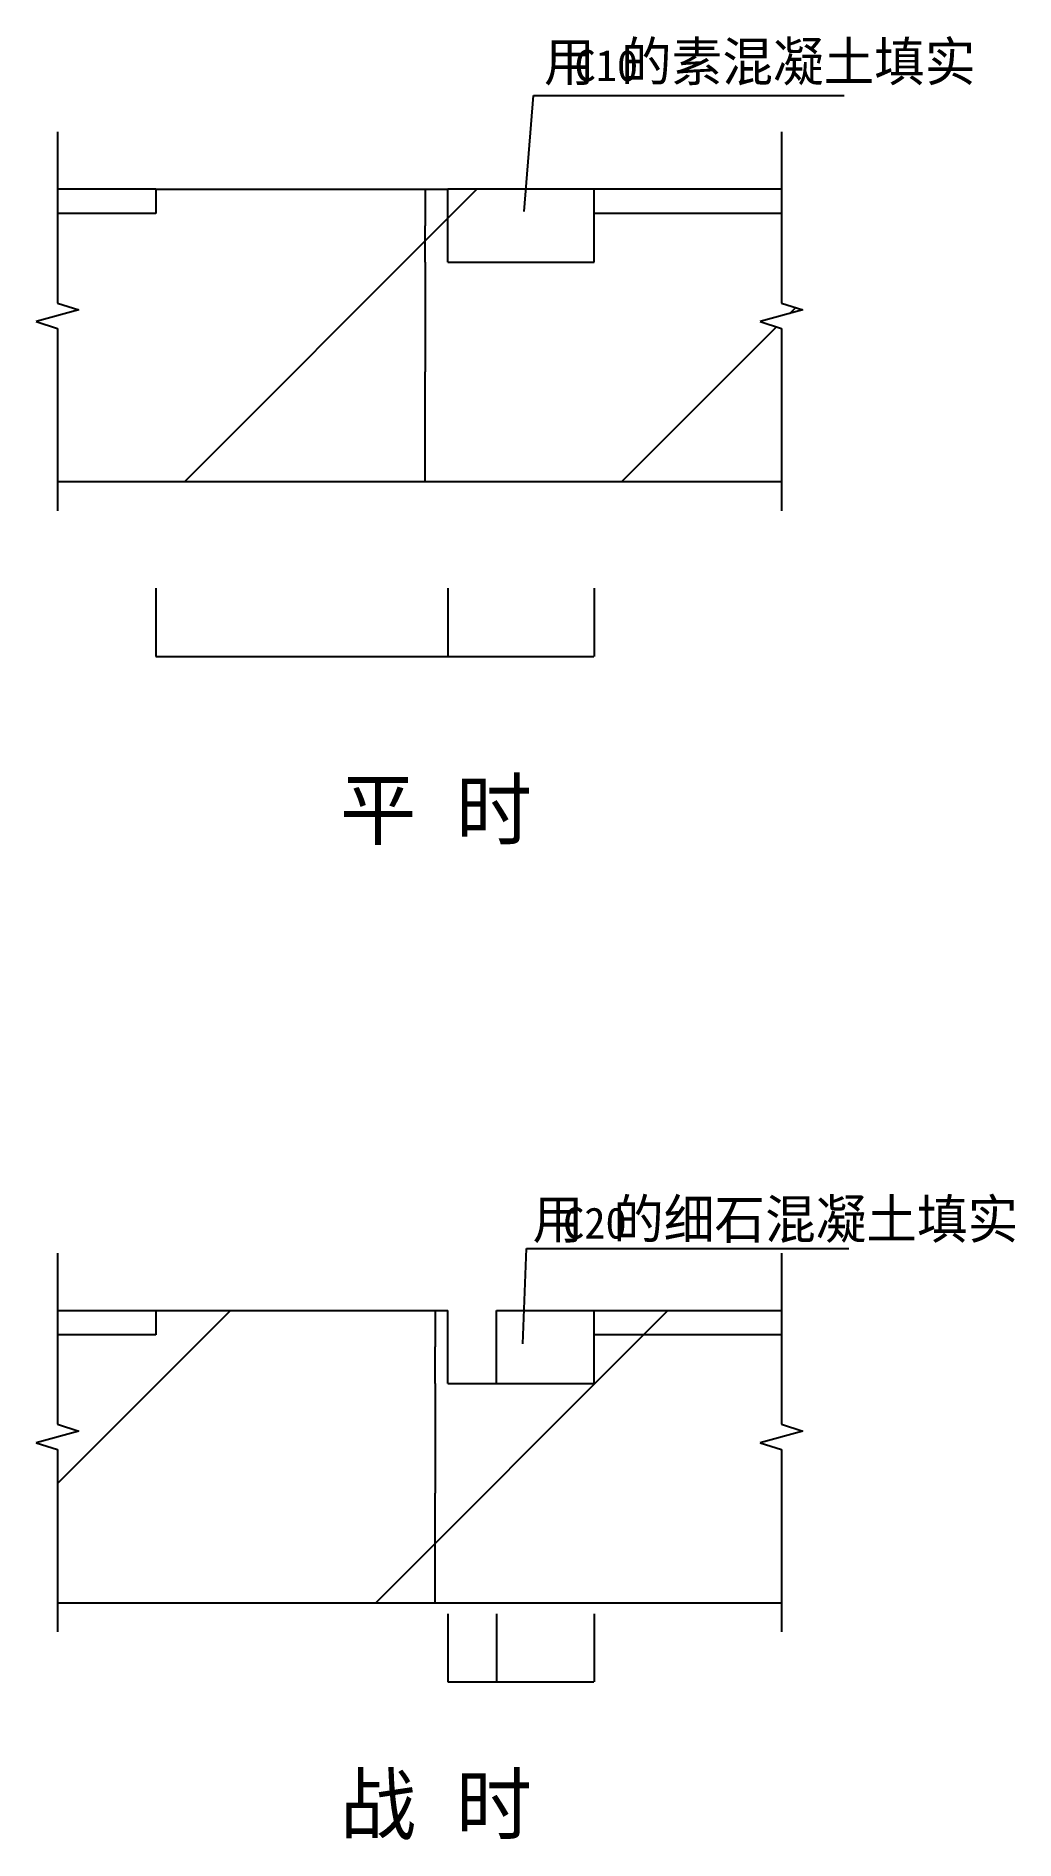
# Model space of a CAD drawing. Header units: metres. Extents: x 292197 to 302249, y 508777 to 527292.
import ezdxf

# ---------------------------------------------------------------- set-up
doc = ezdxf.new("R2010")
doc.units = ezdxf.units.M
for name, color, linetype in [('PUB_DIM', 3, 'Continuous'), ('PUB_TITLE', 4, 'Continuous'), ('WALL', 2, 'Continuous')]:
    doc.layers.add(name, color=color, linetype=linetype)
doc.dimstyles.get("Standard").update_dxf_attribs({"dimtxt": 2.5, "dimasz": 2.5, "dimexe": 1.25, "dimexo": 0.625, "dimtad": 1, "dimcen": 2.5, "dimazin": 3, "dimtfac": 1, "dimtmove": 0, "dimatfit": 3})
pattern_1 = [(45, (0, 0), (-2245.064, 2245.064), [])]

# ---------------------------------------------------------------- blocks, each defined once
blk = doc.blocks.new('*D1')
for p, q in [((293426.84, 521624.04), (293426.84, 520924.04)), ((296426.84, 521624.04), (296426.84, 520924.04)), ((293427.09, 520924.04), (294924.84, 520924.04)), ((294928.84, 520924.04), (296426.59, 520924.04))]:
    blk.add_line(p, q)
at = {"layer": 'Defpoints'}
for p in [(293426.84, 521624.04), (296426.84, 521624.04), (293426.84, 520924.04)]:
    blk.add_point(p, dxfattribs=at)
at = {"layer": 'PUB_DIM', "insert": (294926.84, 520924.04), "char_height": 1, "attachment_point": 5}
blk.add_mtext('3000', dxfattribs=at)
blk = doc.blocks.new('*D2')
for p, q in [((296426.84, 521624.04), (296426.84, 520924.04)), ((297926.84, 521624.04), (297926.84, 520924.04)), ((296427.09, 520924.04), (297174.84, 520924.04)), ((297178.84, 520924.04), (297926.59, 520924.04))]:
    blk.add_line(p, q)
at = {"layer": 'Defpoints'}
for p in [(296426.84, 521624.04), (297926.84, 521624.04), (296426.84, 520924.04)]:
    blk.add_point(p, dxfattribs=at)
at = {"layer": 'PUB_DIM', "insert": (297176.84, 520924.04), "char_height": 1, "attachment_point": 5}
blk.add_mtext('1500', dxfattribs=at)
blk = doc.blocks.new('*D3')
for p, q in [((296191.38, 525719.93), (296191.38, 525344.93)), ((296191.13, 525344.93), (296190.88, 525344.93)), ((296191.38, 524969.93), (296191.38, 525344.93)), ((296191.38, 525344.93), (296191.38, 525344.93)), ((296191.63, 525344.93), (296191.88, 525344.93))]:
    blk.add_line(p, q)
at = {"layer": 'Defpoints'}
for p in [(296191.38, 525719.93), (296191.38, 525344.93), (296191.38, 524969.93)]:
    blk.add_point(p, dxfattribs=at)
at = {"layer": 'PUB_DIM', "insert": (296191.38, 525346.055), "char_height": 1, "attachment_point": 5}
blk.add_mtext('0', dxfattribs=at)
blk = doc.blocks.new('*D4')
for p, q in [((296191.38, 524969.93), (296191.38, 523844.93)), ((296191.13, 523844.93), (296190.88, 523844.93)), ((296191.38, 522719.93), (296191.38, 523844.93)), ((296191.38, 523844.93), (296191.38, 523844.93)), ((296191.63, 523844.93), (296191.88, 523844.93))]:
    blk.add_line(p, q)
at = {"layer": 'Defpoints'}
for p in [(296191.38, 524969.93), (296191.38, 523844.93), (296191.38, 522719.93)]:
    blk.add_point(p, dxfattribs=at)
at = {"layer": 'PUB_DIM', "insert": (296191.38, 523846.055), "char_height": 1, "attachment_point": 5}
blk.add_mtext('0', dxfattribs=at)
blk = doc.blocks.new('*D5')
for p, q in [((296296.16, 514211.62), (296296.16, 513836.62)), ((296295.91, 513836.62), (296295.66, 513836.62)), ((296296.16, 513461.63), (296296.16, 513836.62)), ((296296.16, 513836.62), (296296.16, 513836.62)), ((296296.41, 513836.62), (296296.66, 513836.62))]:
    blk.add_line(p, q)
at = {"layer": 'Defpoints'}
for p in [(296296.16, 514211.62), (296296.16, 513836.62), (296296.16, 513461.63)]:
    blk.add_point(p, dxfattribs=at)
at = {"layer": 'PUB_DIM', "insert": (296296.16, 513837.745), "char_height": 1, "attachment_point": 5}
blk.add_mtext('0', dxfattribs=at)
blk = doc.blocks.new('*D6')
for p, q in [((296426.84, 511098.44), (296426.84, 510398.44)), ((296926.84, 511098.44), (296926.84, 510398.44)), ((296427.09, 510398.44), (296675.34, 510398.44)), ((296678.34, 510398.44), (296926.59, 510398.44))]:
    blk.add_line(p, q)
at = {"layer": 'Defpoints'}
for p in [(296426.84, 511098.44), (296926.84, 511098.44), (296426.84, 510398.44)]:
    blk.add_point(p, dxfattribs=at)
at = {"layer": 'PUB_DIM', "insert": (296676.84, 510398.44), "char_height": 1, "attachment_point": 5}
blk.add_mtext('500', dxfattribs=at)
blk = doc.blocks.new('*D7')
for p, q in [((296926.84, 511098.44), (296926.84, 510398.44)), ((297926.84, 511098.44), (297926.84, 510398.44)), ((296927.09, 510398.44), (297424.84, 510398.44)), ((297428.84, 510398.44), (297926.59, 510398.44))]:
    blk.add_line(p, q)
at = {"layer": 'Defpoints'}
for p in [(296926.84, 511098.44), (297926.84, 511098.44), (296926.84, 510398.44)]:
    blk.add_point(p, dxfattribs=at)
at = {"layer": 'PUB_DIM', "insert": (297426.84, 510398.44), "char_height": 1, "attachment_point": 5}
blk.add_mtext('1000', dxfattribs=at)
blk = doc.blocks.new('*D8')
for p, q in [((296296.16, 513461.63), (296296.16, 512336.62)), ((296295.91, 512336.62), (296295.66, 512336.62)), ((296296.16, 511211.62), (296296.16, 512336.62)), ((296296.16, 512336.62), (296296.16, 512336.62)), ((296296.41, 512336.62), (296296.66, 512336.62))]:
    blk.add_line(p, q)
at = {"layer": 'Defpoints'}
for p in [(296296.16, 513461.63), (296296.16, 512336.62), (296296.16, 511211.62)]:
    blk.add_point(p, dxfattribs=at)
at = {"layer": 'PUB_DIM', "insert": (296296.16, 512337.745), "char_height": 1, "attachment_point": 5}
blk.add_mtext('0', dxfattribs=at)

msp = doc.modelspace()

# ---------------------------------------------------------------- hatches: boundary and pattern name
at = {"layer": 'PUB_TITLE'}
h = msp.add_hatch(dxfattribs=at)
h.set_pattern_fill('AN31C', scale=1000)
h.set_pattern_definition(pattern_1)
h.paths.add_polyline_path([(299852.15, 524291.02), (299632.15, 524361.02), (300072.15, 524481.02), (299852.15, 524551.02), (299852.15, 525469.93), (297926.84, 525469.93), (297926.84, 524969.93), (296426.84, 524969.93), (296426.84, 525719.93), (293426.84, 525719.93), (293426.84, 525469.93), (292417.09, 525469.93), (292417.09, 524551.02), (292637.09, 524481.02), (292197.09, 524361.02), (292417.09, 524291.02), (292417.09, 522719.93), (299852.15, 522719.93)])
h = msp.add_hatch(dxfattribs=at)
h.set_pattern_fill('AN33C', scale=1000)
h.set_pattern_definition(pattern_1)
h.paths.add_polyline_path([(299852.15, 525719.93), (297926.84, 525719.93), (297926.84, 525469.93), (299852.15, 525469.93)])
h.paths.add_polyline_path([(297926.84, 525469.93), (297926.84, 525719.93), (296426.84, 525719.93), (296426.84, 524969.93), (297926.84, 524969.93)])
h.paths.add_polyline_path([(293426.84, 525719.93), (292417.09, 525719.93), (292417.09, 525469.93), (293426.84, 525469.93)])
h = msp.add_hatch(dxfattribs=at)
h.set_pattern_fill('AN31C', scale=1000)
h.set_pattern_definition(pattern_1)
h.paths.add_polyline_path([(299852.15, 512782.72), (299632.15, 512852.72), (300072.15, 512972.72), (299852.15, 513042.72), (299852.15, 513961.63), (297926.84, 513961.63), (297926.84, 513461.63), (296426.84, 513461.63), (296426.84, 514211.63), (293426.84, 514211.63), (293426.84, 513961.63), (292417.09, 513961.63), (292417.09, 513042.72), (292637.09, 512972.72), (292197.09, 512852.72), (292417.09, 512782.72), (292417.09, 511211.63), (299852.15, 511211.63)])
h = msp.add_hatch(dxfattribs=at)
h.set_pattern_fill('AN33C', scale=1000)
h.set_pattern_definition(pattern_1)
h.paths.add_polyline_path([(297926.84, 513961.63), (297926.84, 514211.63), (296926.84, 514211.63), (296926.84, 513461.63), (297926.84, 513461.63)])
h.paths.add_polyline_path([(299852.15, 514211.63), (297926.84, 514211.63), (297926.84, 513961.63), (299852.15, 513961.63)])
h.paths.add_polyline_path([(293426.84, 514211.63), (292417.09, 514211.63), (292417.09, 513961.63), (293426.84, 513961.63)])

# ---------------------------------------------------------------- linework, layer by layer
for p, q in [((297208.24, 525491.99), (297305.77, 526680.98)), ((297305.77, 526680.98), (300494.34, 526680.98)), ((292417.09, 526307.39), (292417.09, 524551.02)), ((299852.15, 526307.39), (299852.15, 524551.02)), ((293426.84, 525719.93), (292417.09, 525719.93)), ((299852.15, 525719.93), (296426.84, 525719.93)), ((297926.84, 525469.93), (297926.84, 525719.93)), ((292417.09, 524551.02), (292637.09, 524481.02)), ((299852.15, 524551.02), (300072.15, 524481.02)), ((292637.09, 524481.02), (292197.09, 524361.02)), ((292197.09, 524361.02), (292417.09, 524291.02)), ((300072.15, 524481.02), (299632.15, 524361.02)), ((299632.15, 524361.02), (299852.15, 524291.02)), ((292417.09, 524291.02), (292417.09, 522419.14)), ((299852.15, 524291.02), (299852.15, 522419.14)), ((292417.09, 514799.09), (292417.09, 513042.72)), ((297197.33, 513867.32), (297232.4, 514848.75)), ((297232.4, 514848.75), (300543.92, 514848.75)), ((299852.15, 514799.09), (299852.15, 513042.72)), ((292417.09, 514211.63), (293426.84, 514211.63)), ((296926.84, 514211.63), (299852.15, 514211.63)), ((296926.84, 513461.63, -8000), (296926.84, 514211.63, -8000)), ((297926.84, 513961.63), (297926.84, 514211.63)), ((292637.09, 512972.72), (292197.09, 512852.72)), ((292417.09, 513042.72), (292637.09, 512972.72)), ((300072.15, 512972.72), (299632.15, 512852.72)), ((299852.15, 513042.72), (300072.15, 512972.72)), ((292197.09, 512852.72), (292417.09, 512782.72)), ((292417.09, 512782.72), (292417.09, 510910.84)), ((299632.15, 512852.72), (299852.15, 512782.72)), ((299852.15, 512782.72), (299852.15, 510910.84))]:
    msp.add_line(p, q, dxfattribs=at)
at = {"layer": 'WALL'}
for p, q in [((293426.84, 525719.93, -8000), (296426.84, 525719.93, -8000)), ((293426.84, 525719.93, -8000), (293426.84, 525469.93, -8000)), ((296426.84, 524969.93, -8000), (296426.84, 525719.93, -8000)), ((293426.84, 525469.93), (292417.09, 525469.93)), ((297926.84, 524969.93, -8000), (297926.84, 525469.93, -8000)), ((299852.15, 525469.93), (297926.84, 525469.93)), ((296426.84, 524969.93, -8000), (297926.84, 524969.93, -8000)), ((292417.09, 522719.93, -8000), (299852.15, 522719.93, -8000)), ((293426.84, 514211.63, -8000), (296426.84, 514211.63, -8000)), ((293426.84, 514211.63, -8000), (293426.84, 513961.63, -8000)), ((296426.84, 513461.63, -8000), (296426.84, 514211.63, -8000)), ((293426.84, 513961.63), (292417.09, 513961.63)), ((297926.84, 513461.63, -8000), (297926.84, 513961.63, -8000)), ((299852.15, 513961.63), (297926.84, 513961.63)), ((296426.84, 513461.63, -8000), (297926.84, 513461.63, -8000)), ((292417.09, 511211.63, -8000), (299852.15, 511211.63, -8000))]:
    msp.add_line(p, q, dxfattribs=at)

# ---------------------------------------------------------------- texts
at = {"layer": 'PUB_TITLE'}
for s, height, p in [('用', 400, (297413.8, 526829.39)), ('C10', 320, (297726.96, 526829.39)), ('的素混凝土填实', 400, (298204.05, 526829.39)), ('用', 400, (297296.4, 514948.75)), ('C20', 320, (297609.57, 514948.75)), ('的细石混凝土填实', 400, (298123.23, 514948.75))]:
    msp.add_text(s, height=height, dxfattribs=at).set_placement(p)
at = {"layer": 'PUB_TITLE', "char_height": 600, "attachment_point": 1}
for s, insert in [('平 时', (295320.11, 519652.42)), ('战 时', (295320.11, 509442.91))]:
    msp.add_mtext(s, dxfattribs=dict(at, insert=insert))

# ---------------------------------------------------------------- dimensions: what is measured, and where the dimension line sits
at = {"layer": 'PUB_DIM'}
for base, p1, p2, picture, middle in [((296191.38, 525344.93), (296191.38, 525719.93), (296191.38, 524969.93), '*D3', (296191.38, 525346.055)), ((296191.38, 523844.93), (296191.38, 524969.93), (296191.38, 522719.93), '*D4', (296191.38, 523846.055)), ((293426.84, 520924.04), (293426.84, 521624.04), (296426.84, 521624.04), '*D1', (294926.84, 520924.04)), ((296426.84, 520924.04), (296426.84, 521624.04), (297926.84, 521624.04), '*D2', (297176.84, 520924.04)), ((296296.16, 513836.62), (296296.16, 514211.62), (296296.16, 513461.63), '*D5', (296296.16, 513837.745)), ((296296.16, 512336.62), (296296.16, 513461.63), (296296.16, 511211.62), '*D8', (296296.16, 512337.745)), ((296426.84, 510398.44), (296426.84, 511098.44), (296926.84, 511098.44), '*D6', (296676.84, 510398.44)), ((296926.84, 510398.44), (296926.84, 511098.44), (297926.84, 511098.44), '*D7', (297426.84, 510398.44))]:
    dim = msp.add_linear_dim(base=base, p1=p1, p2=p2, dimstyle='Standard', dxfattribs=at)
    dim.commit()
    dim.dimension.update_dxf_attribs({"geometry": picture, "text_midpoint": middle})

doc.saveas('drawing.dxf')
